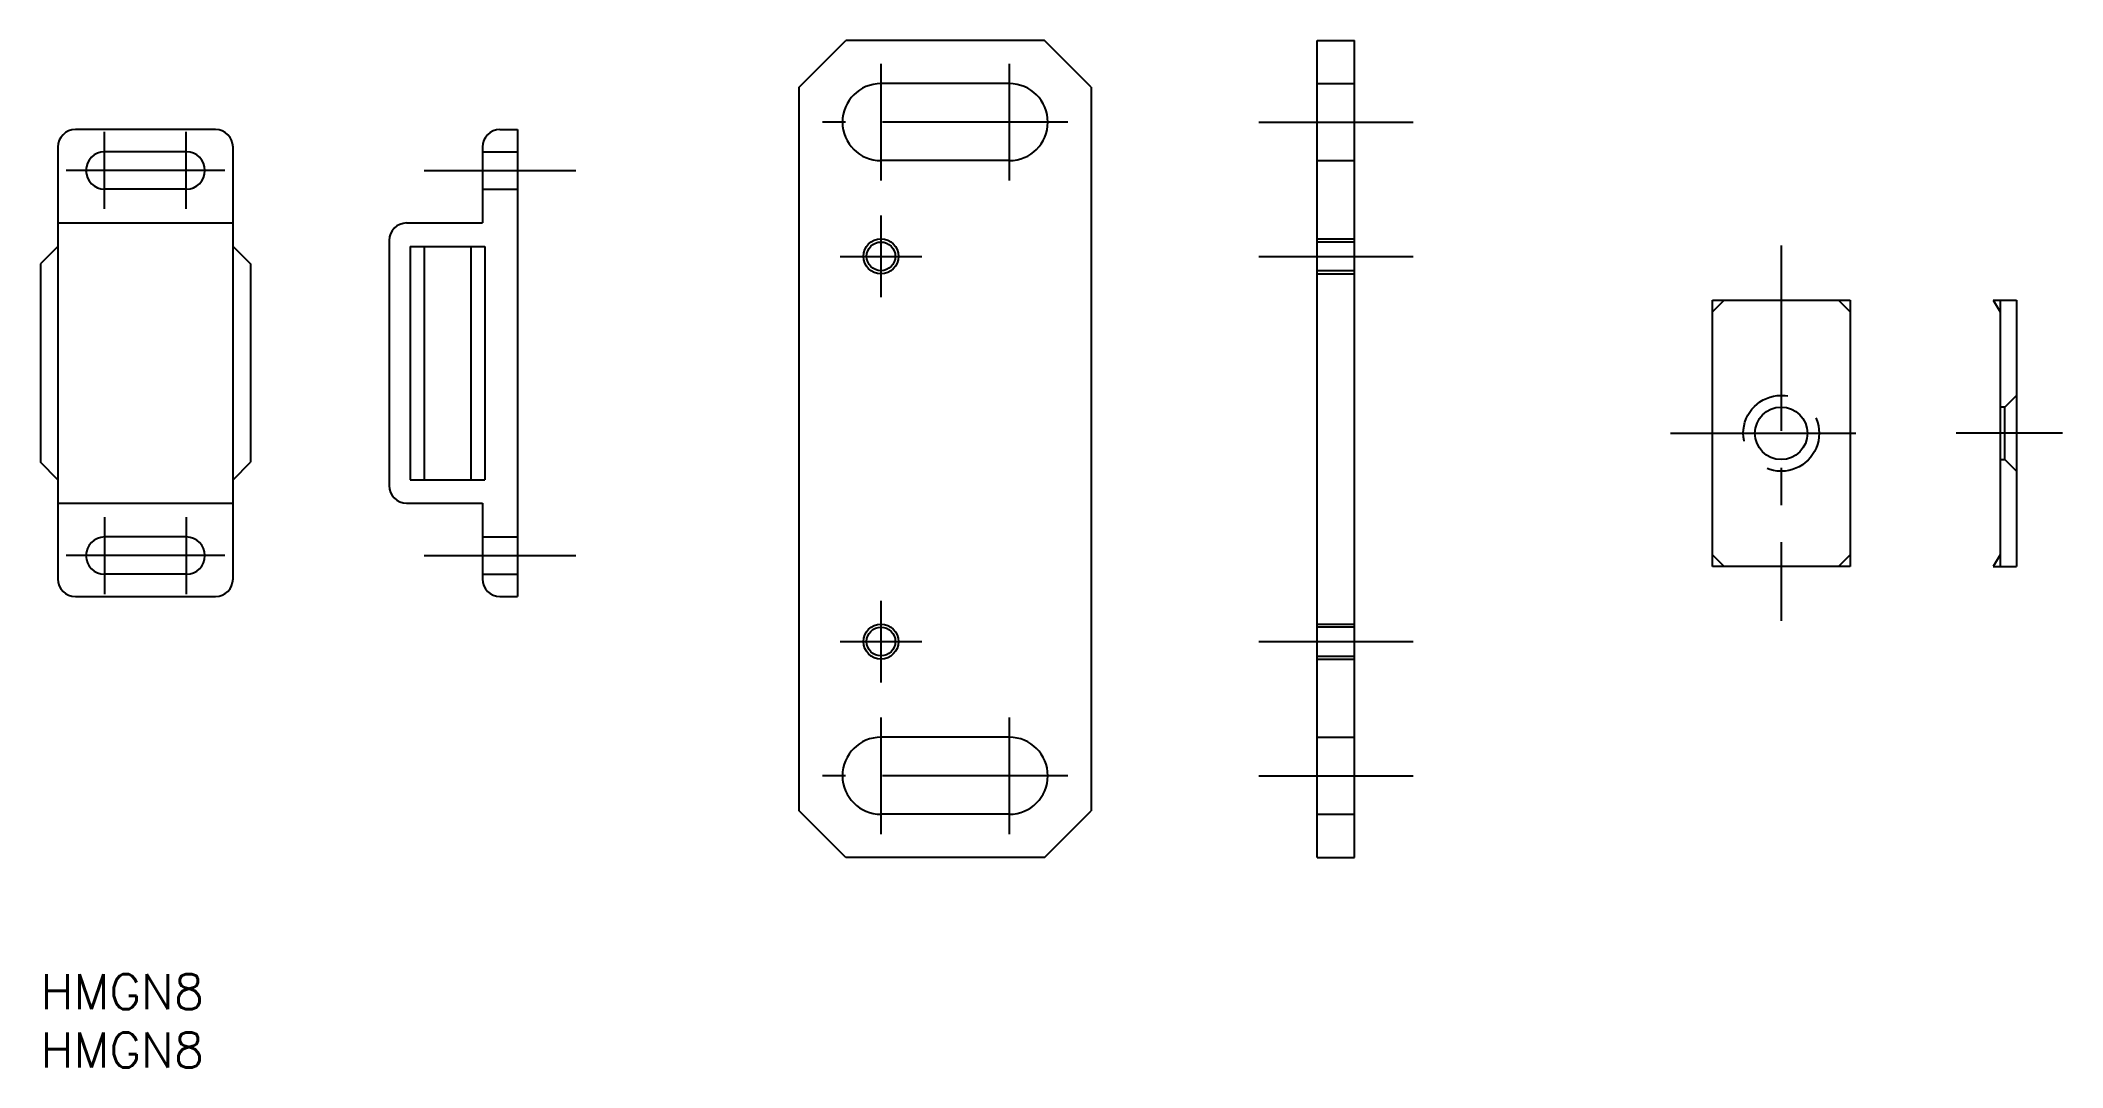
# Model space of a CAD drawing. Extents: x 0 to 173, y -8 to 80.
import ezdxf

# ---------------------------------------------------------------- set-up
doc = ezdxf.new("R2010")
doc.units = 0
doc.header["$LTSCALE"] = 0.5
doc.linetypes.add('CENTER', pattern=[50.8, 31.75, -6.35, 6.35, -6.35])
doc.linetypes.add('DASHED', pattern=[19.05, 12.7, -6.35])
for name, color, linetype in [('MSM_CENTER', 1, 'CENTER'), ('MSM_CONTINUOUS', 7, 'CONTINUOUS'), ('MSM_DASHED', 4, 'DASHED'), ('MSM_NARROW', 5, 'CONTINUOUS'), ('MSM_PART_NUMBER', 7, 'CONTINUOUS')]:
    doc.layers.add(name, color=color, linetype=linetype)
doc.styles.get("Standard").update_dxf_attribs({"font": 'txt.shx', "height": 3, "bigfont": 'bigfont.shx'})

# ---------------------------------------------------------------- blocks, each defined once
blk = doc.blocks.new('*U6')
at = {"layer": 'MSM_PART_NUMBER'}
blk.add_text('HMGN8', height=3, dxfattribs=at).set_placement((0, -3))
blk = doc.blocks.new('*U7')
at = {"layer": 'MSM_PART_NUMBER'}
blk.add_text('HMGN8', height=3, dxfattribs=at).set_placement((0, -8))

msp = doc.modelspace()

# ---------------------------------------------------------------- linework, layer by layer
at = {"layer": 'MSM_CENTER'}
for p, q in [((72.02, 78), (72.02, 68)), ((83.02, 78), (83.02, 68)), ((88.02, 73), (67.02, 73)), ((104.41, 73), (117.61, 73)), ((5.5, 65.56), (5.5, 72.16)), ((12.5, 65.56), (12.5, 72.16)), ((15.8, 68.86), (2.2, 68.86)), ((32.87, 68.86), (45.87, 68.86)), ((72.02, 65), (72.02, 58)), ((149.16, 62.42), (149.16, 30.26)), ((68.52, 61.5), (75.52, 61.5)), ((104.41, 61.5), (117.61, 61.5)), ((139.68, 46.34), (158.64, 46.34)), ((173.27, 46.34), (164.15, 46.34)), ((5.5, 39.16), (5.5, 32.56)), ((12.5, 39.16), (12.5, 32.56)), ((15.8, 35.86), (2.2, 35.86)), ((32.87, 35.86), (45.87, 35.86)), ((72.02, 32), (72.02, 25)), ((68.52, 28.5), (75.52, 28.5)), ((104.41, 28.5), (117.61, 28.5)), ((72.02, 22), (72.02, 12)), ((83.02, 22), (83.02, 12)), ((88.02, 17), (67.02, 17)), ((104.41, 17), (117.61, 17))]:
    msp.add_line(p, q, dxfattribs=at)
at = {"layer": 'MSM_CONTINUOUS'}
for p, q in [((65.02, 76), (69.02, 80)), ((86.02, 80), (69.02, 80)), ((90.02, 76), (86.02, 80)), ((109.41, 10), (109.41, 80)), ((109.41, 80), (112.61, 80)), ((112.61, 10), (112.61, 80)), ((83.02, 76.3), (72.02, 76.3)), ((109.41, 76.3), (112.61, 76.3)), ((65.02, 14), (65.02, 76)), ((90.02, 76), (90.02, 14)), ((15, 72.36), (3, 72.36)), ((39.37, 72.36), (40.87, 72.36)), ((40.87, 72.36), (40.87, 32.36)), ((1.5, 70.86), (1.5, 33.86)), ((12.5, 70.46), (5.5, 70.46)), ((16.5, 33.86), (16.5, 70.86)), ((37.87, 70.86), (37.87, 64.36)), ((83.02, 69.7), (72.02, 69.7)), ((12.5, 67.26), (5.5, 67.26)), ((1.5, 64.36), (16.5, 64.36)), ((31.37, 64.36), (37.87, 64.36)), ((29.87, 62.86), (29.87, 41.86)), ((1.5, 62.36), (0, 60.86)), ((0, 60.86), (0, 43.86)), ((16.5, 62.36), (18, 60.86)), ((18, 60.86), (18, 43.86)), ((31.67, 62.36), (31.67, 42.36)), ((31.67, 62.36), (38.07, 62.36)), ((32.87, 62.36), (32.87, 42.36)), ((36.87, 62.36), (36.87, 42.36)), ((38.07, 62.36), (38.07, 42.36)), ((143.26, 34.94), (143.26, 57.74)), ((143.26, 56.74), (144.26, 57.74)), ((143.26, 57.74), (155.06, 57.74)), ((154.06, 57.74), (155.06, 56.74)), ((155.06, 57.74), (155.06, 34.94)), ((167.31, 57.74), (169.31, 57.74)), ((167.31, 57.74), (167.91, 56.74)), ((169.31, 57.74), (169.31, 34.94)), ((167.91, 56.74), (167.91, 35.94)), ((1.5, 42.36), (0, 43.86)), ((16.5, 42.36), (18, 43.86)), ((31.67, 42.36), (38.07, 42.36)), ((1.5, 40.36), (16.5, 40.36)), ((31.37, 40.36), (37.87, 40.36)), ((37.87, 40.36), (37.87, 33.86)), ((12.5, 37.46), (5.5, 37.46)), ((144.26, 34.94), (143.26, 35.94)), ((155.06, 34.94), (143.26, 34.94)), ((155.06, 35.94), (154.06, 34.94)), ((167.91, 35.94), (167.31, 34.94)), ((167.31, 34.94), (169.31, 34.94)), ((12.5, 34.26), (5.5, 34.26)), ((3, 32.36), (15, 32.36)), ((39.37, 32.36), (40.87, 32.36)), ((83.02, 20.3), (72.02, 20.3)), ((69.02, 10), (65.02, 14)), ((86.02, 10), (90.02, 14)), ((83.02, 13.7), (72.02, 13.7)), ((109.41, 13.7), (112.61, 13.7)), ((86.02, 10), (69.02, 10)), ((77.52, 10), (77.52, 10)), ((109.41, 10), (112.61, 10))]:
    msp.add_line(p, q, dxfattribs=at)
for centre, radius in [((72.02, 61.5), 1.23), ((149.16, 46.34), 2.25), ((72.02, 28.5), 1.23)]:
    msp.add_circle(centre, radius, dxfattribs=at)
for centre, radius, start, end in [((72.02, 73), 3.3, 90, 270), ((83.02, 73), 3.3, 270, 90), ((3, 70.86), 1.5, 90, 180), ((15, 70.86), 1.5, 0, 90), ((39.37, 70.86), 1.5, 90, 180), ((5.5, 68.86), 1.6, 90, 270), ((12.5, 68.86), 1.6, 270, 90), ((31.37, 62.86), 1.5, 90, 180), ((31.37, 41.86), 1.5, 180, 270), ((5.5, 35.86), 1.6, 90, 270), ((12.5, 35.86), 1.6, 270, 90), ((3, 33.86), 1.5, 180, 270), ((15, 33.86), 1.5, 270, 0), ((39.37, 33.86), 1.5, 180, 270), ((72.02, 17), 3.3, 90, 270), ((83.02, 17), 3.3, 270, 90)]:
    msp.add_arc(centre, radius, start, end, dxfattribs=at)
at = {"layer": 'MSM_DASHED'}
for p, q in [((37.87, 70.46), (40.87, 70.46)), ((109.41, 69.7), (112.61, 69.7)), ((37.87, 67.26), (40.87, 67.26)), ((109.41, 63), (112.61, 63)), ((109.41, 62.75), (112.61, 62.75)), ((112.61, 60.25), (109.41, 60.25)), ((109.41, 60), (112.61, 60)), ((167.91, 57.74), (167.91, 56.74)), ((168.31, 48.59), (167.91, 48.59)), ((169.31, 49.59), (168.31, 48.59)), ((168.31, 44.09), (168.31, 48.59)), ((167.91, 44.09), (168.31, 44.09)), ((168.31, 44.09), (169.31, 43.09)), ((37.87, 37.46), (40.87, 37.46)), ((167.91, 35.94), (167.91, 34.94)), ((37.87, 34.26), (40.87, 34.26)), ((109.41, 30), (112.61, 30)), ((109.41, 29.75), (112.61, 29.75)), ((109.41, 27.25), (112.61, 27.25)), ((109.41, 27), (112.61, 27)), ((109.41, 20.3), (112.61, 20.3))]:
    msp.add_line(p, q, dxfattribs=at)
msp.add_circle((149.16, 46.34), 3.25, dxfattribs=at)
at = {"layer": 'MSM_NARROW'}
for centre in [(72.02, 61.5), (72.02, 28.5)]:
    msp.add_circle(centre, 1.5, dxfattribs=at)

# ---------------------------------------------------------------- block references
at = {"layer": 'MSM_CONTINUOUS'}
for name in ['*U6', '*U7']:
    msp.add_blockref(name, (0, 0), dxfattribs=at)

doc.saveas('drawing.dxf')
